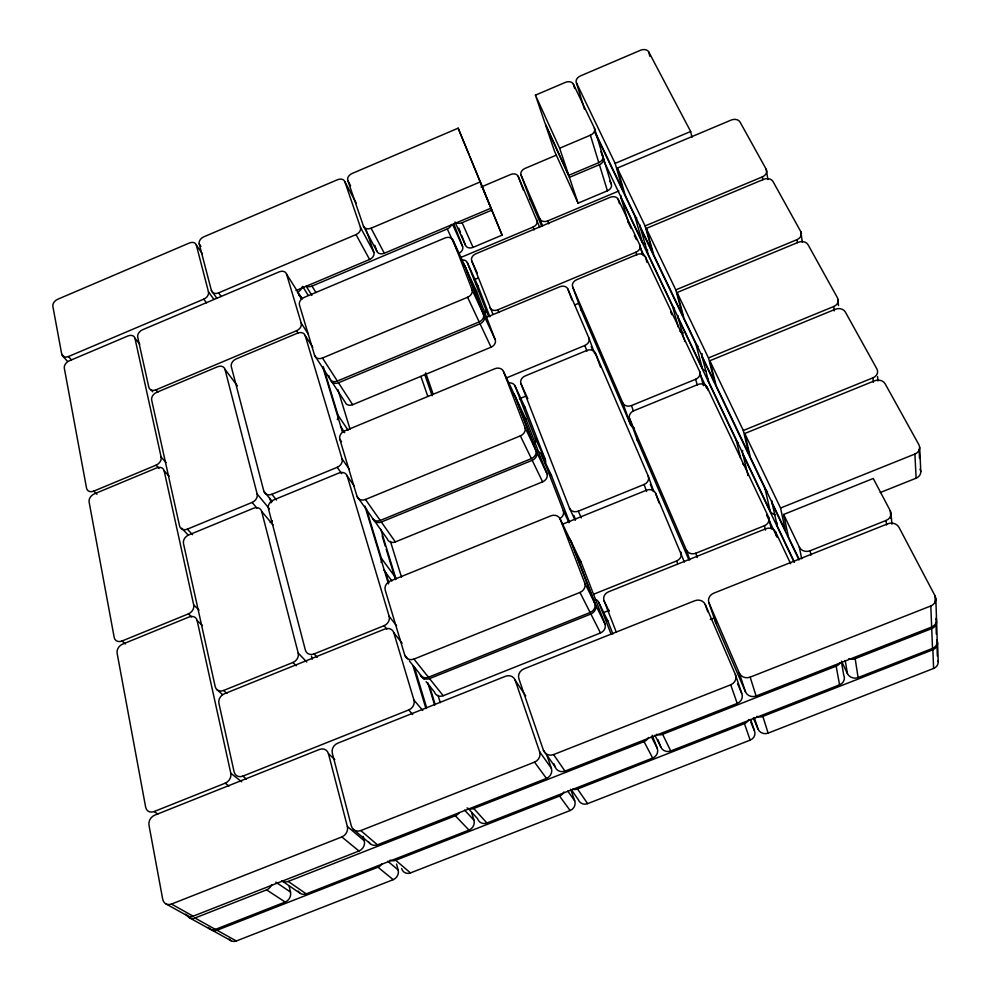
<?xml version="1.0" encoding="UTF-8"?>
<svg xmlns="http://www.w3.org/2000/svg" width="991" height="991" viewBox="0 0 991 991"><rect width="100%" height="100%" fill="white"/><g stroke="black" fill="none" stroke-linecap="round" stroke-linejoin="round"><path stroke-width="1.49" d="M469.189 154.893L458.152 128.173L352.102 173.487A6.404 4.695 -27.8 0 0 347.779 180.436L363.449 226.084L376.815 251.107A6.404 4.868 -28 0 0 384.31 253.25L490.966 208.184L480.14 181.96L371.08 228.203A6.553 4.905 -28 0 1 363.449 226.084M535.437 95.161L565.328 82.389A6.528 4.757 -20.6 0 1 573.368 84.111L594.402 128.087L602.689 155.612A6.528 4.93 -19.8 0 1 598.787 162.623L568.723 175.333L544.815 122.711L535.437 95.161L559.642 148.241L568.723 175.333M61.715 354.121A6.528 4.707 -38.1 0 0 68.453 356.537L203.787 299.146A6.516 4.806 -33.9 0 0 208.469 291.837L196.329 245.099A6.367 4.608 -33.2 0 0 189.368 243.006L57.689 299.27A6.38 4.509 -37.1 0 0 52.857 306.355L61.715 354.121L63.697 356.302M211.43 290.586A6.516 4.819 -33.5 0 0 218.602 292.865L356.029 234.582A6.541 4.905 -28.6 0 0 360.451 227.348L344.843 181.687A6.404 4.682 -28.3 0 0 337.473 179.73L203.799 236.837A6.367 4.608 -32.8 0 0 199.216 243.873L211.43 290.586L216.682 297.981M559.642 148.241L590.388 135.197A6.677 4.967 -20 0 0 594.402 128.087M481.056 187.051L510.675 174.49A6.181 4.658 -22.8 0 1 518.194 176.361L539.649 227.261M556.075 155.253L524.933 168.458A6.194 4.658 -22.3 0 0 521.08 175.134L530.346 199.786L541.767 226.357M295.987 290.561L369.581 259.469A6.392 4.856 -28.6 0 0 373.88 252.358L365.852 229.02M306.244 285.879A6.367 4.819 -30.8 0 0 312.016 286.089L447.275 228.946A6.417 4.881 -25.6 0 0 451.524 224.499M456.071 222.579A6.429 4.893 -25 0 0 462.091 222.69L491.784 210.154L458.152 128.173M603.308 157.68L611.199 183.905A6.38 4.868 -19.6 0 1 607.409 190.805L578.05 203.167L569.404 177.364L599.419 164.692A6.516 4.918 -19.8 0 0 603.308 157.68L602.008 154.955M594.798 131.407L623.091 190.606L615.126 163.379L690.653 131.493L648.758 51.928A6.59 4.757 -18.2 0 0 640.496 50.268L580.367 75.96A6.541 4.757 -20.1 0 0 576.428 82.81L584.492 109.283M617.306 168.086L645.091 225.948L652.586 252.519L625.234 195.264L617.306 168.086L731.098 120.084A6.962 5.215 -15.1 0 1 740.017 122.004L766.216 169.288L767.926 179.619M455.005 221.996L465.485 245.285A6.28 4.844 -24.9 0 0 473.054 247.366L502.103 235.127L470.019 156.9M460.741 257.499L533.059 227.075A6.318 4.868 -22.5 0 0 536.973 220.138M521.08 175.134L539.922 218.887A6.33 4.868 -21.9 0 0 547.701 220.919L618.892 190.966M156.021 389.81L296.557 330.721A6.726 5.153 -32.2 0 0 301.214 323.103L286.56 274.111A6.565 4.918 -31.6 0 0 279.152 271.868L142.531 329.768A6.565 4.831 -36.2 0 0 137.712 337.151L148.823 387.233A6.726 5.042 -37.3 0 0 156.021 389.81L157.953 392.114M474.194 279.722L478.442 277.938M314.63 355.459A6.838 5.327 -32.1 0 0 322.459 358.011L467.579 297.275A6.875 5.401 -25.8 0 0 471.989 289.545L453.023 240.194A6.726 5.153 -25.8 0 0 444.996 237.989L304.051 297.461A6.677 5.079 -31.4 0 0 299.443 304.955L314.63 355.459L329.681 378.5A6.677 5.265 -32.2 0 0 337.361 381.052L479.173 321.914A6.714 5.339 -25.7 0 0 483.459 314.32L464.668 265.526L453.023 240.194M645.091 225.948L762.364 176.881A7.148 5.451 -13.9 0 0 766.216 169.288M646.293 228.438L675.8 289.892L682.774 315.708L653.763 254.984L646.293 228.438L763.702 179.321A7.197 5.525 -13.5 0 1 772.98 181.464L800.827 231.708L802.351 242.349M489.888 307.569A6.454 5.128 -24.8 0 0 497.717 309.861L635.962 252.185A6.553 5.153 -18.6 0 0 639.79 244.975L618.173 199.278A6.404 4.93 -19.3 0 0 610.171 197.296L475.717 253.845A6.318 4.905 -24.9 0 0 471.691 260.844L492.936 314.283M486.172 317.467L559.804 286.758A6.528 5.203 -21.8 0 1 567.868 289.013L588.865 337.919L594.674 353.651M465.547 267.434L476.621 291.552L495.227 339.727A6.553 5.277 -25.6 0 1 491.065 347.184L352.66 404.7A6.503 5.203 -32.3 0 1 345.128 402.135L330.808 380.222A6.664 5.265 -32.2 0 0 338.476 382.786L480.04 323.76A6.702 5.339 -25.7 0 0 484.326 316.179L465.547 267.434A6.553 5.091 -25.7 0 0 464.383 265.799M93.786 491.127L156.083 465.163A6.949 5.339 -39.5 0 0 161.137 457.099L134.962 338.327A6.565 4.819 -36.7 0 0 127.988 335.937L69.271 360.823A6.578 4.769 -38.4 0 0 64.328 368.243L86.551 488.204A6.974 5.265 -41.4 0 0 93.786 491.127L96.982 494.286M574.854 304.894L579.116 303.122M675.8 289.892L796.913 239.686A7.383 5.785 -12 0 0 800.827 231.708M677.076 292.531L708.478 357.937L714.845 382.848L684.025 318.309L677.076 292.531L798.337 242.275A7.433 5.859 -11.6 0 1 808.012 244.666L837.655 298.155A7.643 6.144 -9.7 0 1 833.704 306.529L834.236 310.926M506.339 377.967L584.839 345.487A6.677 5.438 -21.3 0 0 588.865 337.919M187.336 529.169L252.123 502.425A7.16 5.735 -38.5 0 0 257.152 494.001L224.969 369.321A6.764 5.153 -35.4 0 0 217.524 366.781L156.603 392.386A6.764 5.104 -37.6 0 0 151.673 400.116L179.594 526.035A7.185 5.661 -41 0 0 187.336 529.169L192.539 534.657M263.854 491.226A7.16 5.76 -37.7 0 0 271.868 494.286L337.213 467.306A7.16 5.81 -34.7 0 0 342.081 458.92L305.191 335.627A6.764 5.215 -32.4 0 0 297.511 333.162L236.093 358.977A6.764 5.166 -34.8 0 0 231.299 366.658L263.854 491.226L272.314 501.582M519.334 398.791L526.444 395.855M708.478 357.937L833.704 306.529M357.008 496.342A7.284 6.02 -34.8 0 0 365.456 499.464L520.362 435.879A7.321 6.132 -25.8 0 0 524.945 427.344L503.465 371.452A7.148 5.835 -25.8 0 0 494.794 368.739L344.633 430.974A7.098 5.735 -33.5 0 0 339.826 439.211L357.008 496.342L371.959 517.339A7.098 5.934 -35 0 0 380.234 520.448L531.374 458.61A7.148 6.045 -25.7 0 0 535.809 450.248L514.602 395.161L503.465 371.452M709.829 360.749L743.324 430.49L748.985 454.312L716.171 385.61L709.829 360.749L835.227 309.291A7.705 6.219 -9.1 0 1 845.311 311.954L876.936 369.011A7.928 6.541 -6.6 0 1 872.947 377.831L873.344 382.303M572.687 287.006L622.769 402.866A6.9 5.785 -19.4 0 0 631.465 405.567L695.657 379.256A6.962 5.785 -15.8 0 0 699.609 371.352L645.352 256.719A6.59 5.215 -18.4 0 0 637.064 254.526L576.651 279.735A6.541 5.203 -21.1 0 0 572.687 287.006L581.321 310.53L630.685 424.928A6.739 5.698 -19 0 0 634.116 427.889M515.431 396.933L525.998 419.428L546.933 473.661A6.949 5.946 -25.6 0 1 542.634 481.849L395.347 541.916A6.912 5.847 -35.2 0 1 387.246 538.831L373.074 518.912A7.086 5.934 -35 0 0 381.337 522.022L532.192 460.32A7.123 6.033 -25.7 0 0 536.626 451.958L515.431 396.933A6.962 5.748 -25.7 0 0 513.536 394.604M121.98 641.016L188.414 613.875A7.457 5.996 -44.3 0 0 193.716 604.968L164.147 470.799A6.999 5.389 -39.9 0 0 156.677 467.913L94.306 493.89A7.011 5.327 -41.8 0 0 89.116 502.028L114.2 637.473A7.482 5.909 -46.4 0 0 121.98 641.016L125.461 643.927M743.324 430.49L872.947 377.831M744.761 433.501L780.549 508.024L785.405 530.544L750.398 457.26L744.761 433.501L874.57 380.792A7.99 6.615 -5.9 0 1 885.112 383.752L918.917 444.748A8.25 6.962 -2.6 0 1 914.891 454.051L916.13 478.182L880.206 492.564M569.491 508.11A7.061 6.132 -24 0 0 578.273 511.183L644.076 484.488A7.11 6.157 -19.1 0 0 648.238 476.138L595.306 352.92A6.726 5.512 -21.1 0 0 586.932 350.418L525.106 375.973A6.689 5.5 -24.5 0 0 520.944 383.641L569.491 508.11L575.139 520.188M562.417 524.276L646.504 490.198A7.16 6.243 -18.7 0 1 655.584 493.245L684.372 562.021M223.594 690.479L292.952 662.471A7.705 6.503 -44.5 0 0 298.217 653.106L261.612 511.319A7.222 5.822 -39 0 0 253.597 508.21L188.649 534.991A7.234 5.748 -41.6 0 0 183.471 543.514L215.208 686.652A7.742 6.404 -47.3 0 0 223.594 690.479L226.951 693.465M314.085 653.936L384.087 625.68A7.68 6.615 -39.7 0 0 389.166 616.352L347.197 476.052A7.21 5.896 -35.1 0 0 338.91 473.029L273.392 500.046A7.222 5.835 -38.2 0 0 268.375 508.532L305.401 650.207A7.693 6.528 -43.5 0 0 314.085 653.936L317.231 657.293M780.549 508.024L914.891 454.051M404.799 655.249A7.804 6.85 -40.4 0 0 413.965 659.077L579.97 592.432A7.829 7.011 -26.1 0 0 584.727 582.943L560.237 519.197A7.618 6.64 -26 0 0 550.81 515.865L390.243 581.036A7.594 6.503 -37.6 0 0 385.226 590.165L404.799 655.249L407.549 658.656M799.093 559.197L788.415 536.862L783.646 514.453L873.257 478.48L890.29 510.823L890.934 518.466M593.708 594.204L676.655 560.931A7.346 6.565 -17.1 0 0 680.891 552.136M629.657 418.797L686.342 549.943A7.371 6.565 -15.4 0 0 695.793 553.251L764.457 525.713A7.445 6.553 -10.1 0 0 768.52 516.955L707.066 387.122A7.011 5.872 -15.3 0 0 698.098 384.446L633.745 410.794A6.949 5.872 -19.1 0 0 629.657 418.797L637.461 440.636L688.894 559.828M409.382 660.935L419.478 673.446A7.606 6.726 -40.9 0 0 428.446 677.225L590.128 612.512A7.618 6.875 -26 0 0 594.736 603.222L570.618 540.615L560.237 519.197M420.89 675.639A7.581 6.726 -41 0 0 429.524 678.587L590.884 614.011A7.606 6.875 -26 0 0 595.48 604.745L571.398 542.213A7.408 6.516 -25.8 0 0 569.305 539.538M603.408 612.649L609.143 610.345M426.118 681.684L434.442 692.003A7.395 6.603 -41.6 0 0 443.2 695.732L600.484 632.964A7.408 6.751 -25.8 0 0 604.944 623.896L581.221 562.467L571.398 542.213M154.076 811.567L225.217 783.175A8.077 6.764 -52.3 0 0 230.804 773.253L197.135 620.502A7.507 6.07 -45 0 0 189.095 616.984L122.574 644.138A7.544 5.983 -47.1 0 0 117.111 653.143L145.665 807.256A8.139 6.652 -54 0 0 154.076 811.567L157.854 814.069M242.845 776.139L408.75 709.94A7.965 7.048 -44.1 0 0 413.953 700.092L393.799 632.729A7.73 6.702 -40.4 0 0 384.805 629.025L224.338 693.799A7.804 6.479 -48.1 0 0 218.9 703.263L234.124 771.927A8.064 6.801 -51.7 0 0 242.845 776.139L246.437 778.988M783.646 514.453L799.341 547.143A8.213 7.271 -6 0 0 810.105 550.773L886.115 520.448A8.349 7.234 -2 0 0 890.29 510.823M710.336 619.511L714.635 617.802M171.468 904.065L341.833 836.949A8.362 7.346 -55.2 0 0 347.358 826.494L328.442 753.668A8.077 6.999 -50.1 0 0 319.387 749.481L154.745 815.147A8.201 6.726 -54.9 0 0 148.984 825.169L162.722 899.32A8.523 7.036 -58.8 0 0 171.468 904.065L193.158 916.167L358.977 851.009A8.139 7.197 -56.4 0 0 364.316 840.814L363.127 836.354M360.798 830.569L534.533 762.129A8.25 7.68 -42.4 0 0 539.637 751.76L515.209 680.284A8.002 7.284 -37.2 0 0 505.484 676.283L337.696 743.2A8.064 7.036 -49.3 0 0 332.307 753.16L351.347 826.011A8.349 7.383 -54.7 0 0 360.798 830.569L377.435 844.827L546.45 778.418A8.015 7.519 -43.6 0 0 551.38 768.298L546.871 755.179M543.415 750.212A8.238 7.705 -39.9 0 0 553.585 754.572L730.726 684.793A8.349 7.804 -10.1 0 0 735.384 674.512L705.27 604.522A8.101 7.395 -14.8 0 0 694.852 600.719L523.88 668.913A8.002 7.296 -35.3 0 0 518.888 678.773L543.415 750.212L555.071 766.799A8.015 7.544 -40.9 0 0 564.981 771.097L737.217 703.424A8.114 7.643 -8.4 0 0 741.726 693.39L735.384 674.512M709.036 603.024L739.261 672.976A8.374 7.804 -7.6 0 0 750.162 677.138L930.809 605.972A8.721 7.705 4.6 0 0 935.021 595.789L898.986 527.336A8.411 7.321 -0.8 0 0 887.849 523.756L713.607 593.237A8.126 7.395 -12.9 0 0 709.036 603.024L715.923 623.351L745.505 691.904A8.151 7.631 -5.9 0 0 756.108 696.004L931.651 627.03A8.485 7.532 6 0 0 936.148 618.012M187.002 915.188A8.275 6.887 -59.7 0 0 194.967 918.013L266.591 889.868A8.201 7.024 -58.7 0 0 271.645 884.728M300 893.201L281.816 880.776A8.188 7.061 -58.3 0 0 288.195 881.433L455.327 815.791A8.052 7.358 -52.2 0 0 459.329 812.533M467.058 807.938A8.039 7.395 -51 0 0 473.748 808.495L644.039 741.615A8.002 7.618 -26.1 0 0 648.51 737.44M656.513 734.294A8.015 7.631 -22.1 0 0 662.607 734.306L836.144 666.15A8.275 7.581 1.6 0 0 840.095 662.88M848.816 658.73A8.312 7.569 2.7 0 0 855.183 658.668L931.713 628.604A8.461 7.519 6.1 0 0 936.198 619.598M208.085 927.403A8.052 6.751 -60.6 0 0 215.406 929.397L285.185 902.045A7.99 6.887 -59.7 0 0 290.512 892.073L289.112 886.053M298.192 891.144A7.965 6.925 -59.4 0 0 306.231 893.857L468.991 830.086A7.841 7.21 -53.7 0 0 473.933 820.176L471.666 812.831M478.393 820.437A7.829 7.247 -52.4 0 0 486.928 823.001L652.673 758.065A7.779 7.457 -25.8 0 0 657.231 748.23L652.202 735.26M654.952 735.272L660.762 746.855A7.792 7.47 -21.2 0 0 670.746 750.98L839.575 684.831A8.052 7.42 3.3 0 0 843.737 675.082L841.458 661.988M841.47 661.096L847.429 673.632A8.089 7.408 4.4 0 0 858.095 677.571L932.519 648.411A8.238 7.346 7.4 0 0 936.867 639.616M209.72 928.245A8.027 6.751 -60.7 0 0 217.029 930.227L377.967 867.187A7.891 7.036 -57.8 0 0 381.869 864.016M390.107 860.101A7.878 7.073 -57.2 0 0 395.682 860.25L559.556 796.046A7.767 7.346 -45.1 0 0 563.916 791.995M572.637 789.245A7.767 7.371 -42.4 0 0 577.518 788.985L744.427 723.603A7.866 7.457 -6.2 0 0 748.725 719.54M756.802 716.382A7.891 7.445 -3.6 0 0 762.859 716.382L932.865 649.774A8.213 7.333 7.5 0 0 936.817 640.087M229.169 939.022A7.829 6.615 -61.6 0 0 236.329 940.979L393.204 879.674A7.693 6.9 -59 0 0 398.159 869.974L396.536 864.053M401.652 868.612A7.68 6.925 -58.5 0 0 410.46 872.922L570.135 810.527A7.569 7.197 -46.8 0 0 574.73 800.901L570.68 789.257M571.324 789.678L578.224 799.514A7.556 7.222 -43.9 0 0 587.638 803.651L750.175 740.128A7.668 7.296 -4 0 0 754.399 730.578L750.658 719.416M753.271 717.967L758.078 729.141A7.693 7.284 -1.4 0 0 768.124 733.117L933.609 668.442A8.002 7.185 8.9 0 0 938.081 660.786M189.492 917.802L210.055 929.186M211.702 930.016L231.114 940.769M165.869 903.866L187.683 915.957M194.967 918.013L215.406 929.397M217.029 930.227L236.329 940.979M266.591 889.868L285.185 902.045M275.795 882.139L290.512 892.073M288.195 881.433L306.231 893.857M225.217 783.175L228.896 785.987M230.804 773.253L241.717 781.8M341.833 836.949L358.977 851.009M377.967 867.187L393.204 879.674M347.358 826.494L364.316 840.814M387.729 861.179L398.159 869.974M353.329 829.368L370.151 843.626M395.682 860.25L410.46 872.922M216.868 689.587L222.517 694.555M328.442 753.668L334.822 759.626M197.135 620.502L202.461 625.544M188.414 613.875L191.635 616.922M193.716 604.968L199.03 610.084M292.952 662.471L296.198 665.791M298.217 653.106L306.789 662.05M181.7 528.228L187.98 534.818M455.327 815.791L468.991 830.086M464.593 810.118L473.933 820.176M468.309 808.606L477.588 818.702A7.829 7.247 -52.4 0 0 477.935 819.594M156.083 465.163L159.068 468.433M164.147 470.799L169.102 476.225M473.748 808.495L486.928 823.001M62.495 355.794L67.45 361.257M68.453 356.537L71.414 359.807M161.137 457.099L166.067 462.574M408.75 709.94L412.702 714.499M413.953 700.092L422.748 710.473M150.768 389.525L152.713 391.817M252.123 502.425L256.917 508.11M261.612 511.319L272.996 524.883M257.152 494.001L269.465 508.903M134.962 338.327L139.793 344.211M271.868 494.286L276.526 500.021M420.568 674.809L424.272 679.392M384.087 625.68L386.899 629.186M393.799 632.729L402.135 643.196M413.965 659.077L428.446 677.225M429.524 678.587L443.2 695.732M389.166 616.352L396.598 625.804M224.969 369.321L237.419 385.846M383.913 569.986A7.259 6.181 -37.6 0 1 385.71 572.637L391.903 580.949M366.212 508.296L381.362 558.28L395.545 577.53A7.036 6.008 -37.4 0 1 395.793 579.14M559.556 796.046L570.135 810.527M534.533 762.129L546.45 778.418M203.787 299.146L206.45 302.812M208.469 291.837L213.746 299.22M567.781 791.103L574.73 800.901M539.637 751.76L551.38 768.298M337.213 467.306L341.697 473.611M365.456 499.464L380.234 520.448M381.337 522.022L395.347 541.916M218.602 292.865L221.216 296.557M347.197 476.052L354.283 486.073M342.081 458.92L349.166 469.077M196.329 245.099L202.449 253.907M577.518 788.985L587.638 803.651M553.585 754.572L564.981 771.097M199.216 243.873L200.962 246.387M339.826 439.211L341.499 441.639M340.508 426.613A6.801 5.475 -33.7 0 1 342.143 428.917L344.682 432.671M323.252 366.62L337.968 415.142L348.101 430.267M515.209 680.284L525.701 695.917M296.557 330.721L298.254 333.31M305.191 335.627L312.76 347.271M322.459 358.011L337.361 381.052M338.476 382.786L352.66 404.7M301.214 323.103L308.374 334.215M286.56 274.111L301.685 298.13A6.417 4.881 -31.6 0 0 298.948 295.504M301.437 298.625L297.424 292.246A6.367 4.819 -31.4 0 0 301.933 287.08M302.627 286.387L308.201 295.355M306.33 286.436L311.88 295.429M312.016 286.089L315.943 292.506M356.029 234.582L369.581 259.469M360.451 227.348L373.88 252.358M344.843 181.687L356.19 203.13M371.08 228.203L384.31 253.25M347.779 180.436L350.603 185.8M644.039 741.615L652.673 758.065M651.36 736.685L657.231 748.23M579.97 592.432L590.128 612.512M590.884 614.011L600.484 632.964M584.727 582.943L594.736 603.222M595.48 604.745L604.944 623.896M595.257 599.208A7.321 6.615 -25.6 0 1 598.936 602.776L607.966 621.295L612.909 634.029M662.607 734.306L670.746 750.98M520.362 435.879L531.374 458.61M532.192 460.32L542.634 481.849M576.428 82.81L615.126 163.379M790.657 563.73L775.631 531.994A7.507 6.64 -9.2 0 0 765.87 528.723L608.437 591.85A7.333 6.627 -23.6 0 0 604.039 600.732L609.131 611.348M594.835 132.385L634.773 216.026L642.18 241.693A6.578 5.153 -18 0 0 645.537 244.257M640.136 225.168A6.776 5.277 -18 0 0 640.446 227.893L695.868 343.976L702.26 368.119A6.987 5.797 -15 0 0 705.914 371.068M702.074 353.539A7.21 5.946 -15 0 0 702.272 357.379L765.114 488.972L770.131 510.96A7.482 6.541 -9.2 0 0 775.086 514.626M771.89 500.789A7.73 6.751 -9.1 0 0 772.398 504.233L799.006 559.952M600.744 151.524L602.689 155.612M602.813 158.845L642.18 241.693M640.446 227.893L647.767 253.436L702.26 368.119M702.272 357.379L708.54 381.349L770.131 510.96M772.398 504.233L777.266 525.973L794.472 562.194M537.518 451.487A6.887 5.835 -25.5 0 1 541.668 454.795L563.284 510.625L569.007 522.666M620.849 195.475A6.417 4.93 -18.8 0 0 621.122 198.039L672.517 306.244L678.278 327.005M678.042 315.745A6.813 5.525 -16.3 0 0 678.389 318.594L736.251 440.413L740.611 457.953M742.68 450.484A7.259 6.231 -11.9 0 0 742.94 454.497L794.002 561.984M609.886 181.118L611.199 183.905M524.945 427.344L535.809 450.248M536.626 451.958L546.933 473.661M631.118 228.512L628.492 222.95L621.122 198.039M634.413 235.462L636.383 239.624M639.666 246.573L644.274 256.31M670.56 311.905L671.873 314.692M700.067 374.313L706.67 388.286M766.613 515.035L777.105 537.233M508.606 383.009A6.677 5.488 -25.5 0 1 515.072 386.056L535.388 438.555L545.31 459.688A6.677 5.673 -25.4 0 1 545.285 463.441M467.579 297.275L479.173 321.914M480.04 323.76L491.065 347.184M541.668 454.795L551.516 475.692L569.552 522.22M471.989 289.545L483.459 314.32M484.326 316.179L495.227 339.727M515.072 386.056L525.23 407.92L545.31 459.688M461.323 260.076A6.305 4.893 -25.5 0 1 467.331 262.677L488.501 316.141M447.275 228.946L457.929 252.098M520.944 383.641L527.831 398.704M578.273 511.183L581.358 517.884M467.331 262.677L477.972 286.003L489.913 316.823M569.404 177.364L545.521 124.779L554.465 151.053L578.05 203.167M452.676 224.61L462.599 246.499A6.28 4.831 -25.5 0 1 458.56 253.461M471.691 260.844L477.278 273.219M497.717 309.861L498.919 312.549M462.091 222.69L473.054 247.366M737.527 683.592L741.726 693.39M591.231 346.59L593.052 350.864M650.331 484.401L653.366 491.462M750.806 722.191L754.399 730.578M491.784 210.154L502.103 235.127M573.876 515.394L575.548 519.668M604.039 600.732L616.377 632.407M458.833 228.178L460.493 232.451M461.608 235.301L465.485 245.285M657.95 739.645L660.762 746.855M453.754 223.681L462.599 246.499M598.936 602.776L611.199 634.475M533.059 227.075L534.137 229.912M518.194 176.361L523.372 190.037M584.839 345.487L586.969 351.173M539.922 218.887L542.585 226.022M567.868 289.013L571.98 300.062M547.701 220.919L548.741 223.768M644.076 484.488L646.628 491.425M595.306 352.92L600.534 367.104M676.655 560.931L677.671 563.73M648.238 476.138L653.775 491.524M655.584 493.245L659.052 502.908M622.769 402.866L630.685 424.928M631.465 405.567L633.398 411.079M730.726 684.793L737.217 703.424M425.696 372.802L433.166 394.207M744.427 723.603L750.175 740.128M432.138 395.756L425.065 375.428A6.305 5.079 -29.2 0 0 424.433 374.264M686.342 549.943L689.761 559.853M705.27 604.522L707.772 611.757M420.89 376.407L427.802 396.4M374.796 245.285L376.815 251.107M554.056 763.888L555.071 766.799M695.793 553.251L697.218 557.499M754.399 717.942L758.078 729.141M739.261 672.976L745.505 691.904M750.162 677.138L756.108 696.004M762.859 716.382L768.124 733.117M390.429 541.346L401.268 576.39A7.011 6.02 -36.3 0 0 401.566 577.134M438.022 695.286L440.289 702.631M590.388 135.197L598.787 162.623M599.419 164.692L607.409 190.805M573.368 84.111L574.718 88.521M429.351 685.561L435.21 704.651M337.894 389.513L350.071 429.227M380.73 529.219L395.545 577.53M427.839 682.849L434.603 704.911M382.142 535.933L385.313 546.289M386.217 549.249L395.273 578.818A7.011 6.008 -37.5 0 1 395.459 579.611M328.789 375.564L329.681 378.5M342.143 428.917L343.035 431.865M385.71 572.637L388.831 582.906M414.201 666.621L426.663 707.735M322.979 367.698L342.502 432.15M364.911 506.153L388.46 583.922M413.074 666.026L425.957 708.59M618.173 199.278L619.486 203.675M635.962 252.185L636.804 255.034M639.79 244.975L642.725 255.021M645.352 256.719L647.012 262.429M695.657 379.256L697.218 384.942M678.389 318.594L684.063 339.232M699.609 371.352L703.437 385.66M707.066 387.122L707.822 389.959M269.924 498.349L271.088 502.784M311.459 656.166L312.239 659.139M742.94 454.497L747.895 474.763M648.758 51.928L649.799 56.239M764.457 525.713L765.51 530.111M768.52 516.955L771.258 528.798M775.631 531.994L776.634 536.379M690.653 131.493L691.978 137.402M799.341 547.143L801.694 558.788M810.105 550.773L810.935 555.133M836.144 666.15L839.575 684.831M845.212 660.514L847.429 673.632M762.364 176.881L762.859 179.817M855.183 658.668L858.095 677.571M796.913 239.686L797.359 242.708M837.829 299.629L838.522 305.525M886.115 520.448L886.524 524.995M877.58 376.518L877.964 381.027M891.033 513.573L891.925 524.239M919.685 447.387L920.788 471.666M919.128 449.319L919.549 458.437M932.865 649.774L933.609 668.442M930.809 605.972L931.651 627.03M931.713 628.604L932.519 648.411M937.015 645.897L937.35 656.067M935.021 595.789L935.281 603.395M936.012 624.838L936.322 634.079M937.585 642.899L938.204 661.715M935.838 598.725L936.532 619.957M936.594 621.543L937.251 641.524M377.435 844.827A8.126 7.234 -55.8 0 1 368.949 842.152M715.923 623.351A7.903 7.247 -11.9 0 1 715.465 619.623M920.044 469.077A8.027 6.826 -1.8 0 1 916.13 478.182M568.524 537.94A7.42 6.528 -25.8 0 1 570.618 540.615M512.706 392.832A6.974 5.748 -25.7 0 1 514.602 395.161M463.503 263.903A6.565 5.104 -25.7 0 1 464.668 265.526M193.158 916.167A8.287 6.9 -59.6 0 1 185.664 914.148M272.327 520.832A6.987 5.661 -38.8 0 1 270.159 522.505M579.178 559.841A7.222 6.417 -25.7 0 1 581.221 562.467M777.266 525.973A7.532 6.627 -8.3 0 1 776.758 522.579M474.924 289.521A6.404 5.042 -25.6 0 1 476.621 291.552M523.459 416.74A6.788 5.673 -25.6 0 1 525.998 419.428M337.968 415.142A6.764 5.413 -33.5 0 1 337.287 419.614M300.471 297.82A6.417 4.881 -31.6 0 1 302.205 298.824M381.362 558.28A7.21 6.107 -37.1 0 1 381.089 562.454M647.767 253.436A6.615 5.215 -17.7 0 1 647.656 250.042M698.036 346.28A7.16 5.884 -15.4 0 1 695.868 343.976M636.73 218.045A6.726 5.215 -18.2 0 1 634.773 216.026M708.54 381.349A7.036 5.859 -14.6 0 1 708.07 379.107M767.505 491.635A7.668 6.664 -9.9 0 1 765.114 488.972M745.443 465.485A7.036 6.057 -11.9 0 1 742.593 463.689M684.62 341.511A6.652 5.451 -16 0 1 684.471 340.805M738.481 442.853A7.21 6.157 -12.5 0 1 736.251 440.413M637.461 440.636A6.788 5.785 -18.7 0 1 637.064 438.406M605.91 618.619A7.148 6.503 -25.4 0 1 607.966 621.295M476.324 284.058A6.169 4.844 -25.5 0 1 477.972 286.003M485.429 309.427A6.442 5.116 -25.5 0 1 484.995 313.54M549.646 473.351A6.726 5.76 -25.4 0 1 551.516 475.692M563.284 510.625A7.048 6.132 -25.5 0 1 559.791 518.627M747.957 475.457A7.086 6.132 -11.3 0 1 747.796 474.677M530.346 199.786A6.057 4.621 -22.1 0 1 530.074 197.989M683.332 332.877A6.615 5.389 -16.3 0 1 679.913 331.155M628.269 222.356A6.28 4.881 -18.5 0 1 628.145 221.724M674.537 308.374A6.776 5.463 -16.6 0 1 672.517 306.244M581.321 310.53A6.392 5.141 -20.9 0 1 581.296 307.148M524.028 406.174A6.528 5.426 -25.4 0 1 525.23 407.92M535.388 438.555A6.838 5.76 -25.5 0 1 534.57 443.844"/></g></svg>
